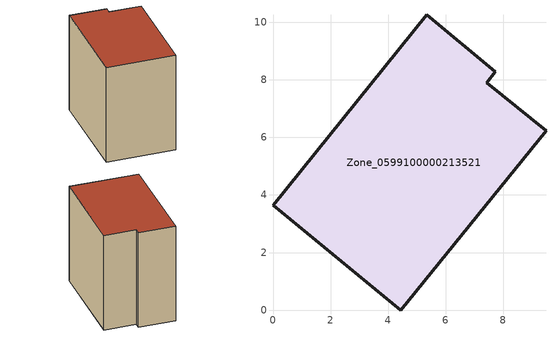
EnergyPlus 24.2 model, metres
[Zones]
Zone_0599100000213521
 floor ground (C_G): 0,3.64 5.34,10.26 7.73,8.29 7.43,7.91 9.49,6.24 4.44,0 z0
 wall outside (C_F): 4.44,0 9.49,6.24 7.43,7.91 7.73,8.29 5.34,10.26 0,3.64 4.44,0 z0:8.52
 roof outside (C_R): 5.34,10.26 0,3.64 4.44,0 9.49,6.24 7.43,7.91 7.73,8.29 z8.52
[BUILDING]
Pand.0599100000213521: North Axis=0; Terrain=City; Loads Convergence Tolerance Value=0.04; Temperature Convergence Tolerance Value=0.4; Solar Distribution=FullExterior; Maximum Number of Warmup Days=25; Minimum Number of Warmup Days=1
[Site:Location]
Rotterdam.The.Hague.AP_ZH_NLD Design_Conditions: Latitude=51.96; Longitude=4.45; Time Zone=1; Elevation=-4.5
[SITE:GROUNDTEMPERATURE:BUILDINGSURFACE]
18, 18, 18, 18, 18, 18, 18, 18, 18, 18, 18, 18
[MATERIAL] Thermal Absorptance=0.9; Solar Absorptance=0.7; Visible Absorptance=0.7
Name | Roughness | Thickness | Conductivity | Density | Specific Heat
G.TI.1946-1964 | MediumSmooth | 0.15 | 1 | 540 | 1210
F.TI.1946-1964 | Rough | 0.3 | 0.857143 | 1920 | 840
R.TI.1946-1964 | MediumRough | 0.2 | 0.277778 | 1500 | 1000
[CONSTRUCTION]
C_G: G.TI.1946-1964
C_F: F.TI.1946-1964
C_R: R.TI.1946-1964
[ZONE]
Zone_0599100000213521: Type=1; Multiplier=1; Ceiling Height=Autocalculate; Volume=Autocalculate; Floor Area=autocalculate; Part of Total Floor Area=Yes
[ZONEINFILTRATION:DESIGNFLOWRATE]
Infil_Zone_0599100000213521: Zone or ZoneList or Space or SpaceList=Zone_0599100000213521; Schedule=AlwaysOn; Design Flow Rate Calculation Method=Flow/Area; Flow Rate per Floor Area=0.003; Constant Term Coefficient=1; Temperature Term Coefficient=0; Velocity Term Coefficient=0; Velocity Squared Term Coefficient=0
[HVACTEMPLATE:ZONE:IDEALLOADSAIRSYSTEM]
Zone_0599100000213521: Maximum Heating Supply Air Temperature=50; Minimum Cooling Supply Air Temperature=13; Maximum Heating Supply Air Humidity Ratio=0.0156; Minimum Cooling Supply Air Humidity Ratio=0.0077; Heating Limit=NoLimit; Cooling Limit=NoLimit; Dehumidification Control Type=ConstantSensibleHeatRatio; Cooling Sensible Heat Ratio=0.7; Dehumidification Setpoint=60; Humidification Control Type=None; Humidification Setpoint=30; Outdoor Air Method=None; Outdoor Air Flow Rate per Person=0.00944; Outdoor Air Flow Rate per Zone Floor Area=0; Outdoor Air Flow Rate per Zone=0; Demand Controlled Ventilation Type=None; Outdoor Air Economizer Type=NoEconomizer; Heat Recovery Type=None; Sensible Heat Recovery Effectiveness=0.7; Latent Heat Recovery Effectiveness=0.65
[ZONECONTROL:THERMOSTAT]
ThermostatControl_Zone_0599100000213521: Zone or ZoneList=Zone_0599100000213521; Control Type Schedule=DualSetpointControlType; Control 1=Thermostat_Zone_0599100000213521; Temperature Difference Between Cutout And Setpoint=0
[THERMOSTATSETPOINT:DUALSETPOINT]
Thermostat_Zone_0599100000213521: Heating Setpoint Temperature Schedule=HeatingSetpoint_Zone_0599100000213521; Cooling Setpoint Temperature Schedule=CoolingSetpoint_Zone_0599100000213521
[SCHEDULE:COMPACT]
HeatingSetpoint_Zone_0599100000213521: Through: 12/31, For: AllDays, Until: 24:00, 21
CoolingSetpoint_Zone_0599100000213521: Through: 12/31, For: AllDays, Until: 24:00, 24
DualSetpointControlType: Through: 12/31, For: AllDays, Until: 24:00, 4
AlwaysOn: Through: 12/31, For: AllDays, Until: 24:00, 1
